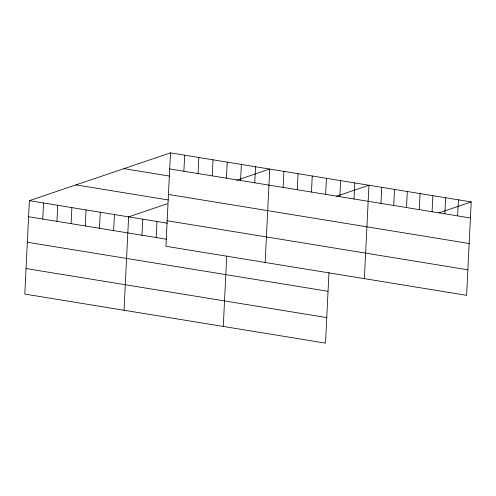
<?xml version="1.0" encoding="UTF-8"?>
<svg xmlns="http://www.w3.org/2000/svg" width="496" height="496" viewBox="0 0 496 496"><rect width="100%" height="100%" fill="white"/><g stroke="black" fill="none" stroke-linecap="round" stroke-linejoin="round"><path stroke-width="0.74" d="M170.488 152.873L165.918 246.276L466.631 295.331L471.2 201.928L170.488 152.873L29.369 200.669L24.8 294.072L325.512 343.127L328.966 272.533M42.761 219.034L43.543 202.982M56.935 221.346L57.722 205.294M71.114 223.659L71.895 207.607M85.287 225.971L86.075 209.92M99.467 228.284L100.248 212.232M113.64 230.597L114.427 214.545M124.037 310.26L128.607 216.857L167.412 203.713M141.992 235.222L142.78 219.17M156.172 237.534L156.959 221.483M183.88 171.238L184.661 155.186M198.053 173.55L198.84 157.499M212.232 175.863L213.013 159.811M226.405 178.176L227.193 162.124M223.274 326.449L226.722 255.855M240.585 180.488L241.366 164.436M254.758 182.801L255.545 166.749M265.155 262.465L269.719 169.062L236.561 180.296M283.111 187.426L283.898 171.374M297.29 189.739L298.077 173.687M311.463 192.051L312.251 175.999M325.643 194.364L326.43 178.312M339.822 196.676L340.603 180.625M353.995 198.989L354.783 182.937M364.386 278.653L368.956 185.25L336.499 196.242M380.953 203.385L381.74 187.339M393.731 205.474L394.518 189.422M406.515 207.557L407.297 191.506M419.294 209.641L420.081 193.589M432.072 211.724L432.859 195.678M444.856 213.813L445.637 197.761M457.634 215.896L458.422 199.845M438.743 212.92L471.2 201.928M169.7 168.925L470.413 217.98M123.919 168.646L169.434 176.074M168.454 194.451L469.166 243.505M75.938 184.896L168.46 199.993M167.164 220.751L467.883 269.805M29.369 200.669L167.4 223.188M28.582 216.721L166.619 239.239M27.336 242.246L328.048 291.301M26.046 268.547L326.765 317.601"/></g></svg>
